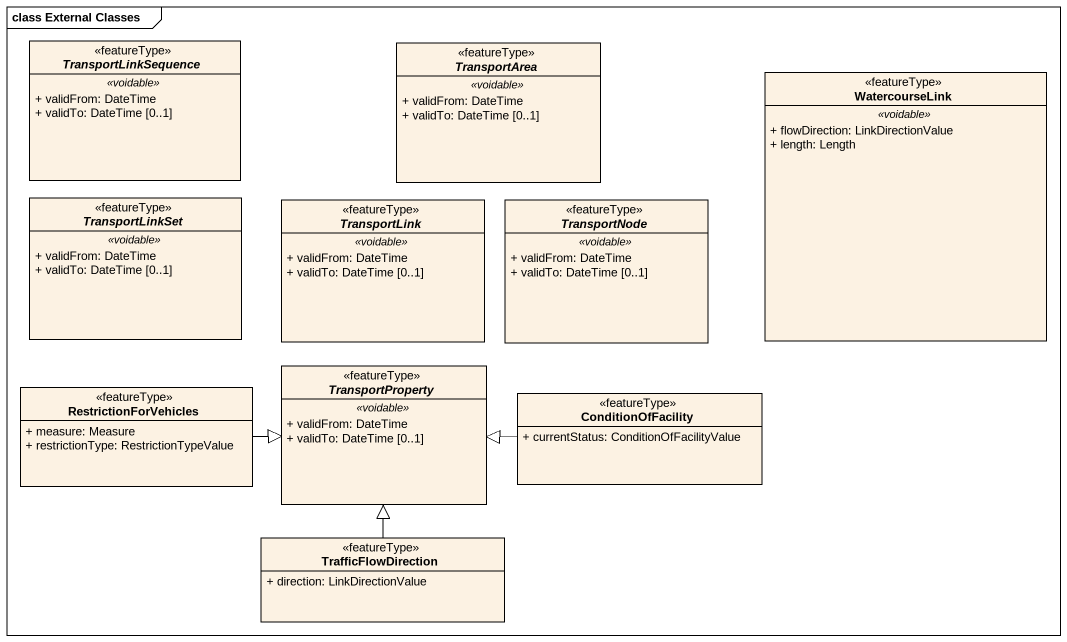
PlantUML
@startuml
mainframe class External Classes
hide circle
hide empty members
skinparam classAttributeIconSize 0
abstract class TransportLinkSequence <<featureType>> {
  .. <<voidable>> ..
  + validFrom: DateTime
  + validTo: DateTime [0..1]
}
abstract class TransportArea <<featureType>> {
  .. <<voidable>> ..
  + validFrom: DateTime
  + validTo: DateTime [0..1]
}
class WatercourseLink <<featureType>> {
  .. <<voidable>> ..
  + flowDirection: LinkDirectionValue
  + length: Length
}
abstract class TransportLinkSet <<featureType>> {
  .. <<voidable>> ..
  + validFrom: DateTime
  + validTo: DateTime [0..1]
}
abstract class TransportLink <<featureType>> {
  .. <<voidable>> ..
  + validFrom: DateTime
  + validTo: DateTime [0..1]
}
abstract class TransportNode <<featureType>> {
  .. <<voidable>> ..
  + validFrom: DateTime
  + validTo: DateTime [0..1]
}
class RestrictionForVehicles <<featureType>> {
  + measure: Measure
  + restrictionType: RestrictionTypeValue
}
abstract class TransportProperty <<featureType>> {
  .. <<voidable>> ..
  + validFrom: DateTime
  + validTo: DateTime [0..1]
}
class ConditionOfFacility <<featureType>> {
  + currentStatus: ConditionOfFacilityValue
}
class TrafficFlowDirection <<featureType>> {
  + direction: LinkDirectionValue
}
RestrictionForVehicles -right-|> TransportProperty
ConditionOfFacility -left-|> TransportProperty
TrafficFlowDirection -up-|> TransportProperty
@enduml
